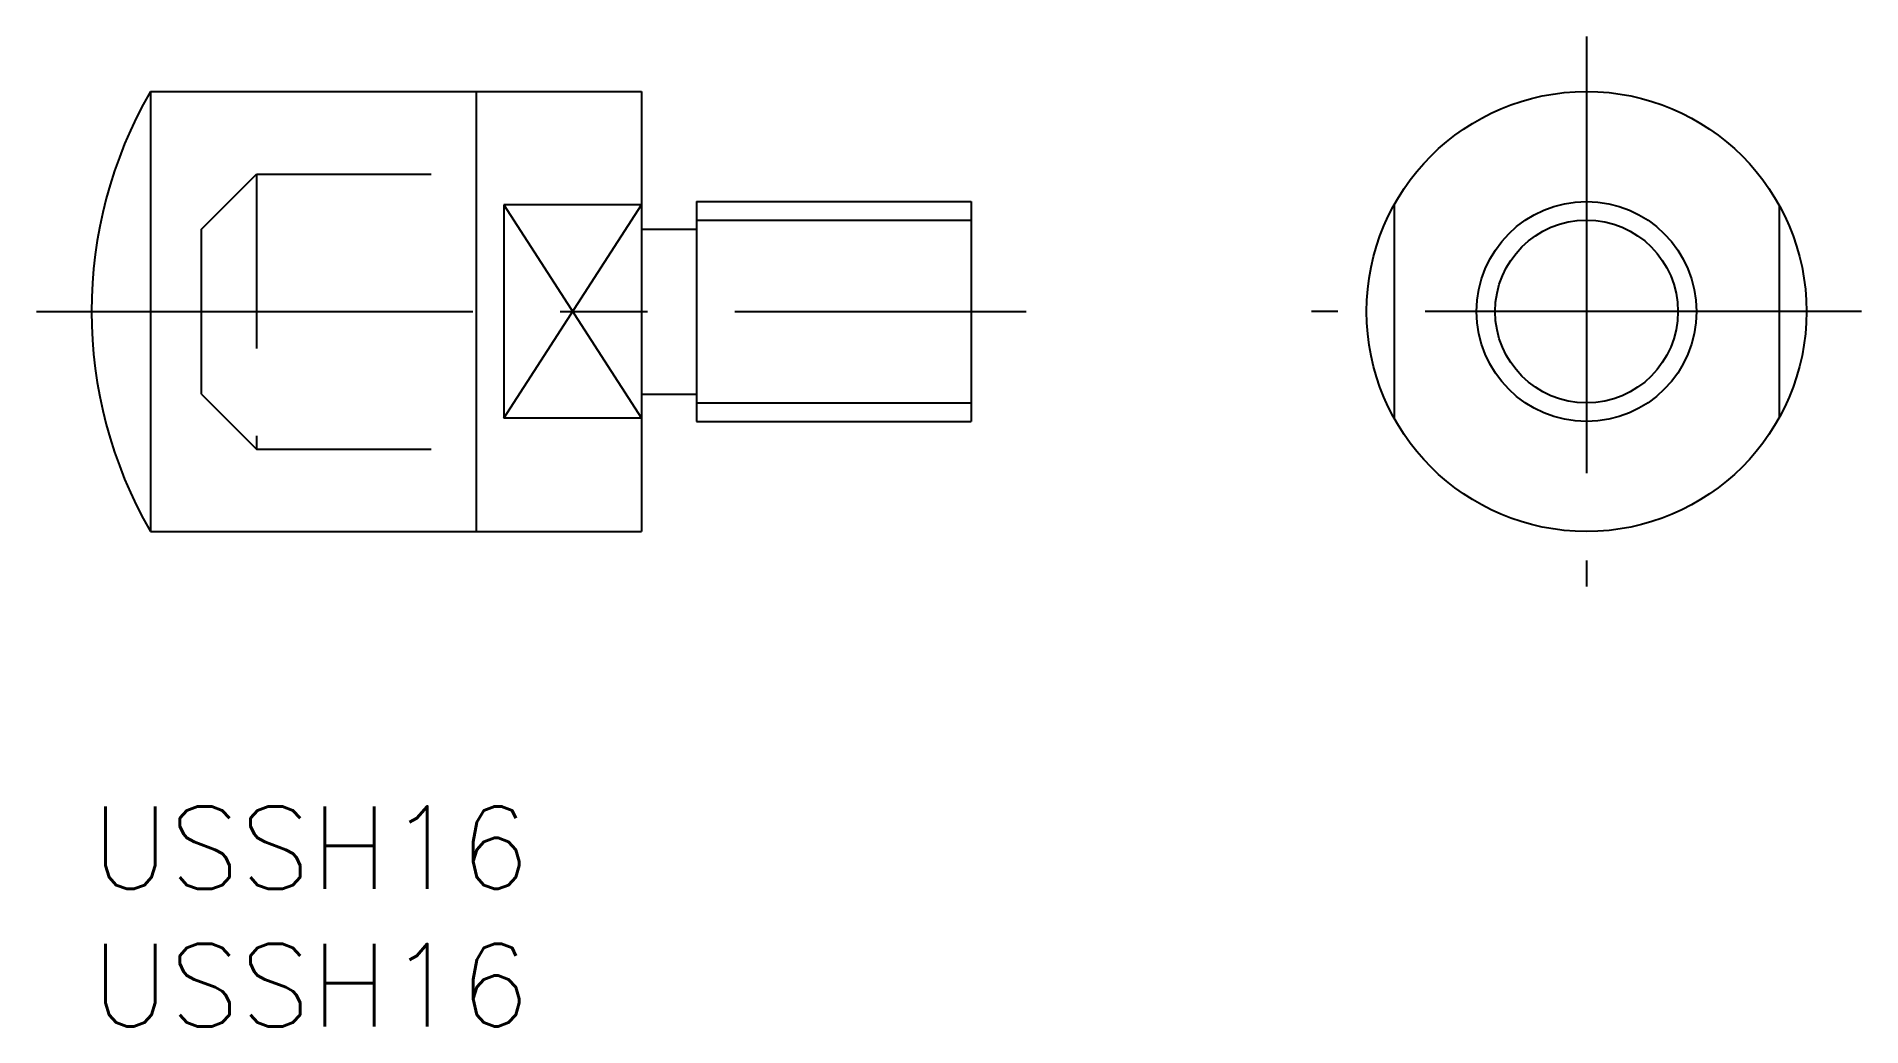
# Model space of a CAD drawing. Extents: x -2 to 64.4, y -8 to 28.
import ezdxf

# ---------------------------------------------------------------- set-up
doc = ezdxf.new("R2010")
doc.units = 0
doc.header["$LTSCALE"] = 0.5
doc.linetypes.add('CENTER', pattern=[50.8, 31.75, -6.35, 6.35, -6.35])
doc.linetypes.add('DASHED', pattern=[19.05, 12.7, -6.35])
for name, color, linetype in [('MSM_CENTER', 1, 'CENTER'), ('MSM_CONTINUOUS', 7, 'CONTINUOUS'), ('MSM_DASHED', 4, 'DASHED'), ('MSM_NARROW', 5, 'CONTINUOUS'), ('MSM_PART_NUMBER', 7, 'CONTINUOUS')]:
    doc.layers.add(name, color=color, linetype=linetype)
doc.styles.get("Standard").update_dxf_attribs({"font": 'txt.shx', "height": 3, "bigfont": 'bigfont.shx'})

# ---------------------------------------------------------------- blocks, each defined once
blk = doc.blocks.new('*U2')
at = {"layer": 'MSM_PART_NUMBER'}
blk.add_text('USSH16', height=3, dxfattribs=at).set_placement((0, -3))
blk = doc.blocks.new('*U3')
at = {"layer": 'MSM_PART_NUMBER'}
blk.add_text('USSH16', height=3, dxfattribs=at).set_placement((0, -8))

msp = doc.modelspace()

# ---------------------------------------------------------------- linework, layer by layer
at = {"layer": 'MSM_CENTER'}
for p, q in [((54.378, 28), (54.378, 8)), ((-2, 18), (34, 18)), ((64.378, 18), (44.378, 18))]:
    msp.add_line(p, q, dxfattribs=at)
at = {"layer": 'MSM_CONTINUOUS'}
for p, q in [((2.144, 26), (20, 26)), ((2.144, 26), (2.144, 10)), ((14, 10), (14, 26)), ((20, 26), (20, 10)), ((22, 22), (32, 22)), ((22, 22), (22, 14)), ((32, 22), (32, 14)), ((15, 21.873), (15, 14.127)), ((20, 21.873), (15, 21.873)), ((47.378, 21.873), (47.378, 14.127)), ((61.378, 21.873), (61.378, 14.127)), ((20, 21), (22, 21)), ((20, 15), (22, 15)), ((20, 14.127), (15, 14.127)), ((22, 14), (32, 14)), ((2.144, 10), (20, 10))]:
    msp.add_line(p, q, dxfattribs=at)
for radius in [8, 4]:
    msp.add_circle((54.378, 18), radius, dxfattribs=at)
msp.add_arc((16, 18), 16, 150, 210, dxfattribs=at)
at = {"layer": 'MSM_DASHED'}
for p, q in [((4, 21), (6, 23)), ((6, 23), (14, 23)), ((6, 23), (6, 13)), ((4, 15), (4, 21)), ((4, 15), (6, 13)), ((6, 13), (14, 13))]:
    msp.add_line(p, q, dxfattribs=at)
at = {"layer": 'MSM_NARROW'}
for p, q in [((15, 14.127), (20, 21.873)), ((15, 21.873), (20, 14.127)), ((22, 21.323), (32, 21.323)), ((22, 14.677), (32, 14.677))]:
    msp.add_line(p, q, dxfattribs=at)
msp.add_circle((54.378, 18), 3.324, dxfattribs=at)

# ---------------------------------------------------------------- block references
at = {"layer": 'MSM_CONTINUOUS'}
for name in ['*U2', '*U3']:
    msp.add_blockref(name, (0, 0), dxfattribs=at)

doc.saveas('drawing.dxf')
